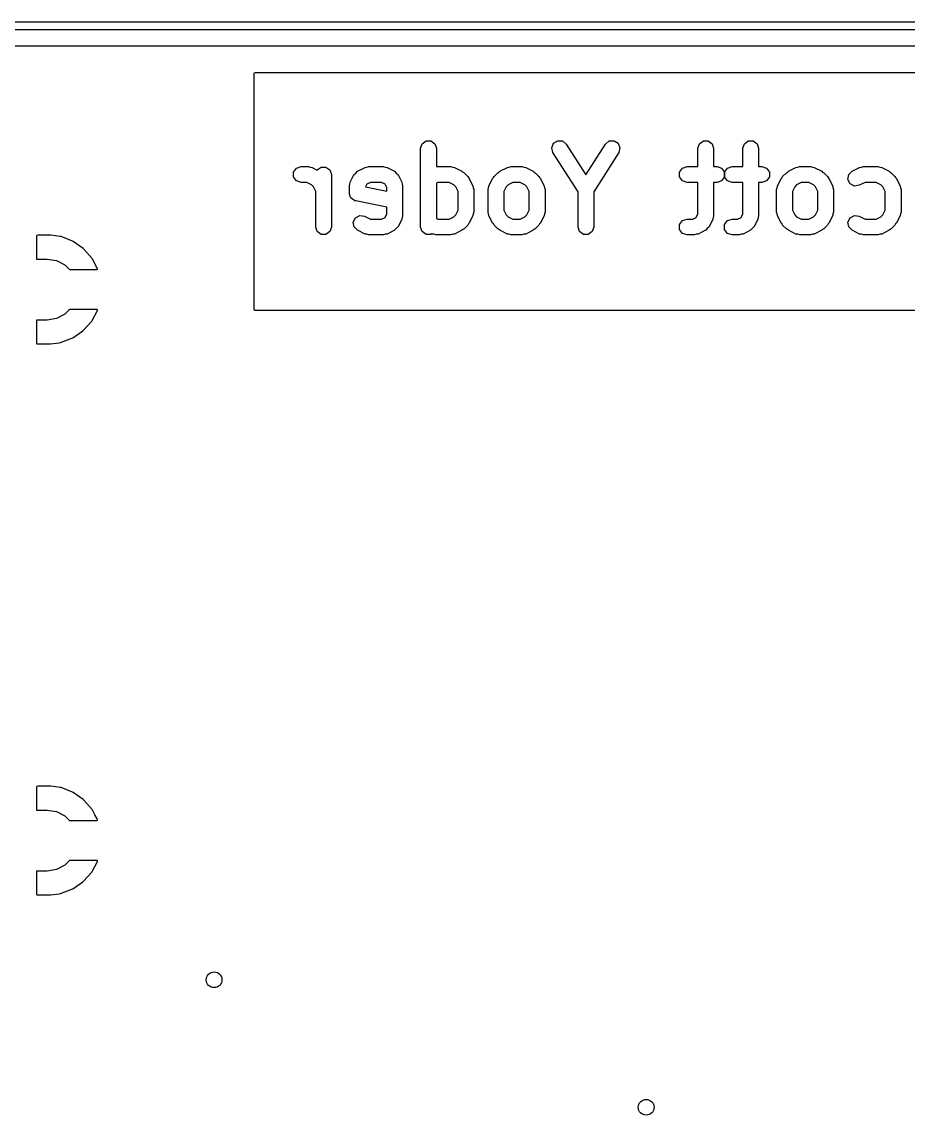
# Model space of a CAD drawing. Extents: x 0 to 4.25, y -4.33 to 0.
# Drawn here: x 0.508 to 0.952, y -0.545 to 0.002 of the extents above; entities that cross this region are included whole.
import ezdxf

# ---------------------------------------------------------------- set-up
doc = ezdxf.new("R2010")
doc.units = 0
doc.header["$MEASUREMENT"] = 0
doc.layers.add('BLACK', color=7, linetype='CONTINUOUS')

msp = doc.modelspace()

# ---------------------------------------------------------------- linework, layer by layer
at = {"layer": 'BLACK', "linetype": 'CONTINUOUS'}
for p, q in [((0, 0.00197), (4.25197, 0.00197)), ((4.25, -0.00197), (0.00197, -0.00197)), ((0.01396, -0.00996), (4.23801, -0.00996)), ((0.62438, -0.02362), (0.62428, -0.02377)), ((0.62428, -0.02377), (0.62428, -0.14161)), ((0.62487, -0.02346), (0.62438, -0.02362)), ((1.39849, -0.02346), (0.62487, -0.02346)), ((0.70764, -0.06127), (0.70839, -0.05896)), ((0.70839, -0.05896), (0.71036, -0.05753)), ((0.71036, -0.05753), (0.71279, -0.05753)), ((0.71279, -0.05753), (0.71476, -0.05896)), ((0.71476, -0.05896), (0.71551, -0.06127)), ((0.77326, -0.06103), (0.77415, -0.05877)), ((0.77415, -0.05877), (0.77621, -0.05746)), ((0.77621, -0.05746), (0.77863, -0.05761)), ((0.77863, -0.05761), (0.78051, -0.05916)), ((0.78051, -0.05916), (0.79031, -0.07456)), ((0.79031, -0.07456), (0.80012, -0.05916)), ((0.80012, -0.05916), (0.80199, -0.05761)), ((0.80199, -0.05761), (0.80442, -0.05746)), ((0.80442, -0.05746), (0.80647, -0.05877)), ((0.80647, -0.05877), (0.80737, -0.06103)), ((0.84637, -0.06127), (0.84712, -0.05896)), ((0.84712, -0.05896), (0.84909, -0.05753)), ((0.84909, -0.05753), (0.85152, -0.05753)), ((0.85152, -0.05753), (0.85349, -0.05896)), ((0.85349, -0.05896), (0.85424, -0.06127)), ((0.86887, -0.06127), (0.86962, -0.05896)), ((0.86962, -0.05896), (0.87159, -0.05753)), ((0.87159, -0.05753), (0.87402, -0.05753)), ((0.87402, -0.05753), (0.87599, -0.05896)), ((0.87599, -0.05896), (0.87674, -0.06127)), ((0.70764, -0.10064), (0.70764, -0.06127)), ((0.71551, -0.06127), (0.71551, -0.07046)), ((0.77387, -0.06339), (0.77326, -0.06103)), ((0.78638, -0.08304), (0.77387, -0.06339)), ((0.80676, -0.06339), (0.79425, -0.08304)), ((0.80737, -0.06103), (0.80676, -0.06339)), ((0.84637, -0.07046), (0.84637, -0.06127)), ((0.85424, -0.06127), (0.85424, -0.07046)), ((0.86887, -0.07046), (0.86887, -0.06127)), ((0.87674, -0.06127), (0.87674, -0.07046)), ((0.64552, -0.07121), (0.64783, -0.07046)), ((0.64783, -0.07046), (0.65158, -0.07046)), ((0.65158, -0.07046), (0.65244, -0.07074)), ((0.65244, -0.07074), (0.65334, -0.07088)), ((0.65334, -0.07088), (0.65587, -0.07214)), ((0.65589, -0.07208), (0.65786, -0.07065)), ((0.65786, -0.07065), (0.6603, -0.07065)), ((0.6603, -0.07065), (0.66226, -0.07208)), ((0.67607, -0.07275), (0.67982, -0.07088)), ((0.67982, -0.07088), (0.68071, -0.07074)), ((0.68071, -0.07074), (0.68158, -0.07046)), ((0.68158, -0.07046), (0.68908, -0.07046)), ((0.68908, -0.07046), (0.68994, -0.07074)), ((0.68994, -0.07074), (0.69084, -0.07088)), ((0.69084, -0.07088), (0.69459, -0.07275)), ((0.71551, -0.07046), (0.72282, -0.07046)), ((0.72282, -0.07046), (0.72369, -0.07074)), ((0.72369, -0.07074), (0.72458, -0.07088)), ((0.72458, -0.07088), (0.72833, -0.07275)), ((0.74731, -0.07275), (0.75106, -0.07088)), ((0.75106, -0.07088), (0.75196, -0.07074)), ((0.75196, -0.07074), (0.75282, -0.07046)), ((0.75282, -0.07046), (0.75844, -0.07046)), ((0.75844, -0.07046), (0.75931, -0.07074)), ((0.75931, -0.07074), (0.7602, -0.07088)), ((0.7602, -0.07088), (0.76395, -0.07275)), ((0.83862, -0.07121), (0.84093, -0.07046)), ((0.84093, -0.07046), (0.84637, -0.07046)), ((0.85424, -0.07046), (0.85593, -0.07046)), ((0.85593, -0.07046), (0.85824, -0.07121)), ((0.86111, -0.07121), (0.86343, -0.07046)), ((0.86343, -0.07046), (0.86887, -0.07046)), ((0.87674, -0.07046), (0.87843, -0.07046)), ((0.87843, -0.07046), (0.88074, -0.07121)), ((0.89167, -0.07275), (0.89541, -0.07088)), ((0.89541, -0.07088), (0.89631, -0.07074)), ((0.89631, -0.07074), (0.89717, -0.07046)), ((0.89717, -0.07046), (0.9028, -0.07046)), ((0.9028, -0.07046), (0.90366, -0.07074)), ((0.90366, -0.07074), (0.90456, -0.07088)), ((0.90456, -0.07088), (0.90831, -0.07275)), ((0.92354, -0.07275), (0.92729, -0.07088)), ((0.92729, -0.07088), (0.92818, -0.07074)), ((0.92818, -0.07074), (0.92905, -0.07046)), ((0.92905, -0.07046), (0.93654, -0.07046)), ((0.93654, -0.07046), (0.93741, -0.07074)), ((0.93741, -0.07074), (0.9383, -0.07088)), ((0.9383, -0.07088), (0.94205, -0.07275)), ((0.64409, -0.07318), (0.64552, -0.07121)), ((0.64409, -0.07561), (0.64409, -0.07318)), ((0.64552, -0.07758), (0.64409, -0.07561)), ((0.65587, -0.07214), (0.65589, -0.07208)), ((0.66226, -0.07208), (0.66302, -0.0744)), ((0.66302, -0.0744), (0.66302, -0.10064)), ((0.67243, -0.07826), (0.67431, -0.07451)), ((0.67431, -0.07451), (0.67433, -0.07449)), ((0.67433, -0.07446), (0.67518, -0.07363)), ((0.67433, -0.07449), (0.67433, -0.07446)), ((0.67518, -0.07363), (0.67601, -0.07278)), ((0.67601, -0.07278), (0.67604, -0.07277)), ((0.67604, -0.07277), (0.67607, -0.07275)), ((0.69459, -0.07275), (0.69461, -0.07277)), ((0.69461, -0.07277), (0.69464, -0.07278)), ((0.69464, -0.07278), (0.69547, -0.07363)), ((0.69547, -0.07363), (0.69632, -0.07446)), ((0.69632, -0.07446), (0.69632, -0.07449)), ((0.69632, -0.07449), (0.69635, -0.07451)), ((0.69635, -0.07451), (0.69822, -0.07826)), ((0.72833, -0.07275), (0.72879, -0.0732)), ((0.72879, -0.0732), (0.72935, -0.07349)), ((0.72935, -0.07349), (0.73123, -0.07536)), ((0.73123, -0.07536), (0.73152, -0.07593)), ((0.73152, -0.07593), (0.73197, -0.07639)), ((0.73197, -0.07639), (0.73384, -0.08014)), ((0.7418, -0.08014), (0.74367, -0.07639)), ((0.74367, -0.07639), (0.74412, -0.07593)), ((0.74412, -0.07593), (0.74441, -0.07536)), ((0.74441, -0.07536), (0.74628, -0.07349)), ((0.74628, -0.07349), (0.74685, -0.0732)), ((0.74685, -0.0732), (0.74731, -0.07275)), ((0.76395, -0.07275), (0.76441, -0.0732)), ((0.76441, -0.0732), (0.76497, -0.07349)), ((0.76497, -0.07349), (0.76685, -0.07536)), ((0.76685, -0.07536), (0.76714, -0.07593)), ((0.76714, -0.07593), (0.76759, -0.07639)), ((0.76759, -0.07639), (0.76946, -0.08014)), ((0.83719, -0.07318), (0.83862, -0.07121)), ((0.83719, -0.07561), (0.83719, -0.07318)), ((0.83862, -0.07758), (0.83719, -0.07561)), ((0.85824, -0.07121), (0.85967, -0.07318)), ((0.85967, -0.07561), (0.85824, -0.07758)), ((0.85967, -0.07318), (0.85967, -0.07561)), ((0.85969, -0.07318), (0.86111, -0.07121)), ((0.85969, -0.07561), (0.85969, -0.07318)), ((0.86111, -0.07758), (0.85969, -0.07561)), ((0.88074, -0.07121), (0.88217, -0.07318)), ((0.88217, -0.07561), (0.88074, -0.07758)), ((0.88217, -0.07318), (0.88217, -0.07561)), ((0.88615, -0.08014), (0.88803, -0.07639)), ((0.88803, -0.07639), (0.88848, -0.07593)), ((0.88848, -0.07593), (0.88877, -0.07536)), ((0.88877, -0.07536), (0.89064, -0.07349)), ((0.89064, -0.07349), (0.89121, -0.0732)), ((0.89121, -0.0732), (0.89167, -0.07275)), ((0.90831, -0.07275), (0.90876, -0.0732)), ((0.90876, -0.0732), (0.90933, -0.07349)), ((0.90933, -0.07349), (0.91121, -0.07536)), ((0.91121, -0.07536), (0.9115, -0.07593)), ((0.9115, -0.07593), (0.91195, -0.07639)), ((0.91195, -0.07639), (0.91382, -0.08014)), ((0.9214, -0.07686), (0.9218, -0.07446)), ((0.9218, -0.07446), (0.92354, -0.07275)), ((0.94205, -0.07275), (0.94251, -0.0732)), ((0.94251, -0.0732), (0.94308, -0.07349)), ((0.94308, -0.07349), (0.94495, -0.07536)), ((0.94495, -0.07536), (0.94524, -0.07593)), ((0.94524, -0.07593), (0.94569, -0.07639)), ((0.94569, -0.07639), (0.94756, -0.08014)), ((0.64783, -0.07834), (0.64552, -0.07758)), ((0.65065, -0.07834), (0.64783, -0.07834)), ((0.653, -0.07951), (0.65065, -0.07834)), ((0.65397, -0.08048), (0.653, -0.07951)), ((0.65514, -0.08283), (0.65397, -0.08048)), ((0.67202, -0.08002), (0.6723, -0.07916)), ((0.67202, -0.08377), (0.67202, -0.08002)), ((0.6723, -0.07916), (0.67243, -0.07826)), ((0.68076, -0.07921), (0.68007, -0.08058)), ((0.68007, -0.08058), (0.69076, -0.08272)), ((0.68251, -0.07834), (0.68076, -0.07921)), ((0.68815, -0.07834), (0.68251, -0.07834)), ((0.68989, -0.07921), (0.68815, -0.07834)), ((0.69076, -0.08095), (0.68989, -0.07921)), ((0.69076, -0.08272), (0.69076, -0.08095)), ((0.69822, -0.07826), (0.69836, -0.07916)), ((0.69836, -0.07916), (0.69864, -0.08002)), ((0.69864, -0.08002), (0.69864, -0.09502)), ((0.71625, -0.07834), (0.71551, -0.07871)), ((0.71551, -0.07871), (0.71551, -0.09634)), ((0.72189, -0.07834), (0.71625, -0.07834)), ((0.72424, -0.07951), (0.72189, -0.07834)), ((0.72521, -0.08048), (0.72424, -0.07951)), ((0.72638, -0.08283), (0.72521, -0.08048)), ((0.73384, -0.08014), (0.73398, -0.08103)), ((0.73398, -0.08103), (0.73426, -0.0819)), ((0.73426, -0.0819), (0.73426, -0.09315)), ((0.74138, -0.0819), (0.74166, -0.08103)), ((0.74138, -0.09315), (0.74138, -0.0819)), ((0.74166, -0.08103), (0.7418, -0.08014)), ((0.75043, -0.08048), (0.74926, -0.08283)), ((0.7514, -0.07951), (0.75043, -0.08048)), ((0.75375, -0.07834), (0.7514, -0.07951)), ((0.75751, -0.07834), (0.75375, -0.07834)), ((0.75986, -0.07951), (0.75751, -0.07834)), ((0.76083, -0.08048), (0.75986, -0.07951)), ((0.762, -0.08283), (0.76083, -0.08048)), ((0.76946, -0.08014), (0.7696, -0.08103)), ((0.7696, -0.08103), (0.76988, -0.0819)), ((0.76988, -0.0819), (0.76988, -0.09315)), ((0.84093, -0.07834), (0.83862, -0.07758)), ((0.84637, -0.07834), (0.84093, -0.07834)), ((0.84637, -0.09409), (0.84637, -0.07834)), ((0.85593, -0.07834), (0.85424, -0.07834)), ((0.85424, -0.07834), (0.85424, -0.09502)), ((0.85824, -0.07758), (0.85593, -0.07834)), ((0.86343, -0.07834), (0.86111, -0.07758)), ((0.86887, -0.07834), (0.86343, -0.07834)), ((0.86887, -0.09409), (0.86887, -0.07834)), ((0.87843, -0.07834), (0.87674, -0.07834)), ((0.87674, -0.07834), (0.87674, -0.09502)), ((0.88074, -0.07758), (0.87843, -0.07834)), ((0.88574, -0.0819), (0.88602, -0.08103)), ((0.88574, -0.09315), (0.88574, -0.0819)), ((0.88602, -0.08103), (0.88615, -0.08014)), ((0.89479, -0.08048), (0.89361, -0.08283)), ((0.89576, -0.07951), (0.89479, -0.08048)), ((0.8981, -0.07834), (0.89576, -0.07951)), ((0.90187, -0.07834), (0.8981, -0.07834)), ((0.90422, -0.07951), (0.90187, -0.07834)), ((0.90519, -0.08048), (0.90422, -0.07951)), ((0.90636, -0.08283), (0.90519, -0.08048)), ((0.91382, -0.08014), (0.91395, -0.08103)), ((0.91395, -0.08103), (0.91424, -0.0819)), ((0.91424, -0.0819), (0.91424, -0.09315)), ((0.92249, -0.07904), (0.9214, -0.07686)), ((0.92465, -0.08016), (0.92249, -0.07904)), ((0.92706, -0.07979), (0.92465, -0.08016)), ((0.92997, -0.07834), (0.92706, -0.07979)), ((0.93561, -0.07834), (0.92997, -0.07834)), ((0.93796, -0.07951), (0.93561, -0.07834)), ((0.93893, -0.08048), (0.93796, -0.07951)), ((0.94011, -0.08283), (0.93893, -0.08048)), ((0.94756, -0.08014), (0.9477, -0.08103)), ((0.9477, -0.08103), (0.94798, -0.0819)), ((0.94798, -0.0819), (0.94798, -0.09315)), ((0.65514, -0.10064), (0.65514, -0.08283)), ((0.67209, -0.084), (0.67202, -0.08377)), ((0.67204, -0.08423), (0.67209, -0.084)), ((0.67246, -0.08514), (0.67204, -0.08423)), ((0.67277, -0.08609), (0.67246, -0.08514)), ((0.67296, -0.08623), (0.67277, -0.08609)), ((0.67306, -0.08644), (0.67296, -0.08623)), ((0.67393, -0.08693), (0.67306, -0.08644)), ((0.67474, -0.08752), (0.67393, -0.08693)), ((0.72638, -0.09222), (0.72638, -0.08283)), ((0.74926, -0.08283), (0.74926, -0.09222)), ((0.762, -0.09222), (0.762, -0.08283)), ((0.78638, -0.10064), (0.78638, -0.08304)), ((0.79425, -0.08304), (0.79425, -0.10064)), ((0.89361, -0.08283), (0.89361, -0.09222)), ((0.90636, -0.09222), (0.90636, -0.08283)), ((0.94011, -0.09222), (0.94011, -0.08283)), ((0.67497, -0.08752), (0.67474, -0.08752)), ((0.67518, -0.08763), (0.67497, -0.08752)), ((0.69076, -0.09075), (0.67518, -0.08763)), ((0.69076, -0.09409), (0.69076, -0.09075)), ((0.72521, -0.09456), (0.72638, -0.09222)), ((0.74926, -0.09222), (0.75043, -0.09456)), ((0.76083, -0.09456), (0.762, -0.09222)), ((0.89361, -0.09222), (0.89479, -0.09456)), ((0.90519, -0.09456), (0.90636, -0.09222)), ((0.93893, -0.09456), (0.94011, -0.09222)), ((0.67393, -0.09818), (0.67502, -0.09601)), ((0.67433, -0.10058), (0.67393, -0.09818)), ((0.67502, -0.09601), (0.67718, -0.09489)), ((0.67718, -0.09489), (0.67959, -0.09525)), ((0.67959, -0.09525), (0.68251, -0.09671)), ((0.68251, -0.09671), (0.68815, -0.09671)), ((0.68815, -0.09671), (0.68989, -0.09584)), ((0.68989, -0.09584), (0.69076, -0.09409)), ((0.69822, -0.09678), (0.69635, -0.10053)), ((0.69836, -0.09588), (0.69822, -0.09678)), ((0.69864, -0.09502), (0.69836, -0.09588)), ((0.71551, -0.09634), (0.71625, -0.09671)), ((0.71625, -0.09671), (0.72189, -0.09671)), ((0.72189, -0.09671), (0.72424, -0.09553)), ((0.72424, -0.09553), (0.72521, -0.09456)), ((0.73384, -0.09491), (0.73197, -0.09866)), ((0.73398, -0.09401), (0.73384, -0.09491)), ((0.73426, -0.09315), (0.73398, -0.09401)), ((0.74166, -0.09401), (0.74138, -0.09315)), ((0.7418, -0.09491), (0.74166, -0.09401)), ((0.74367, -0.09866), (0.7418, -0.09491)), ((0.75043, -0.09456), (0.7514, -0.09553)), ((0.7514, -0.09553), (0.75375, -0.09671)), ((0.75375, -0.09671), (0.75751, -0.09671)), ((0.75751, -0.09671), (0.75986, -0.09553)), ((0.75986, -0.09553), (0.76083, -0.09456)), ((0.76946, -0.09491), (0.76759, -0.09866)), ((0.7696, -0.09401), (0.76946, -0.09491)), ((0.76988, -0.09315), (0.7696, -0.09401)), ((0.83719, -0.09943), (0.83862, -0.09746)), ((0.83862, -0.09746), (0.84093, -0.09671)), ((0.84093, -0.09671), (0.84375, -0.09671)), ((0.84375, -0.09671), (0.8455, -0.09584)), ((0.8455, -0.09584), (0.84637, -0.09409)), ((0.85383, -0.09678), (0.85195, -0.10053)), ((0.85396, -0.09588), (0.85383, -0.09678)), ((0.85424, -0.09502), (0.85396, -0.09588)), ((0.85969, -0.09943), (0.86111, -0.09746)), ((0.86111, -0.09746), (0.86343, -0.09671)), ((0.86343, -0.09671), (0.86625, -0.09671)), ((0.86625, -0.09671), (0.86799, -0.09584)), ((0.86799, -0.09584), (0.86887, -0.09409)), ((0.87632, -0.09678), (0.87445, -0.10053)), ((0.87646, -0.09588), (0.87632, -0.09678)), ((0.87674, -0.09502), (0.87646, -0.09588)), ((0.88602, -0.09401), (0.88574, -0.09315)), ((0.88615, -0.09491), (0.88602, -0.09401)), ((0.88803, -0.09866), (0.88615, -0.09491)), ((0.89479, -0.09456), (0.89576, -0.09553)), ((0.89576, -0.09553), (0.8981, -0.09671)), ((0.8981, -0.09671), (0.90187, -0.09671)), ((0.90187, -0.09671), (0.90422, -0.09553)), ((0.90422, -0.09553), (0.90519, -0.09456)), ((0.91382, -0.09491), (0.91195, -0.09866)), ((0.91395, -0.09401), (0.91382, -0.09491)), ((0.91424, -0.09315), (0.91395, -0.09401)), ((0.9214, -0.09818), (0.92249, -0.09601)), ((0.9218, -0.10058), (0.9214, -0.09818)), ((0.92249, -0.09601), (0.92465, -0.09489)), ((0.92465, -0.09489), (0.92706, -0.09525)), ((0.92706, -0.09525), (0.92997, -0.09671)), ((0.92997, -0.09671), (0.93561, -0.09671)), ((0.93561, -0.09671), (0.93796, -0.09553)), ((0.93796, -0.09553), (0.93893, -0.09456)), ((0.94756, -0.09491), (0.94569, -0.09866)), ((0.9477, -0.09401), (0.94756, -0.09491)), ((0.94798, -0.09315), (0.9477, -0.09401)), ((0.65589, -0.10296), (0.65514, -0.10064)), ((0.65786, -0.10439), (0.65589, -0.10296)), ((0.66226, -0.10296), (0.6603, -0.10439)), ((0.66302, -0.10064), (0.66226, -0.10296)), ((0.67607, -0.10229), (0.67433, -0.10058)), ((0.67982, -0.10417), (0.67607, -0.10229)), ((0.69459, -0.10229), (0.69084, -0.10417)), ((0.69461, -0.10227), (0.69459, -0.10229)), ((0.69464, -0.10226), (0.69461, -0.10227)), ((0.69547, -0.10142), (0.69464, -0.10226)), ((0.69632, -0.10058), (0.69547, -0.10142)), ((0.69635, -0.10053), (0.69632, -0.10055)), ((0.69632, -0.10055), (0.69632, -0.10058)), ((0.70839, -0.10296), (0.70764, -0.10064)), ((0.71036, -0.10439), (0.70839, -0.10296)), ((0.72833, -0.10229), (0.72458, -0.10417)), ((0.72879, -0.10184), (0.72833, -0.10229)), ((0.72935, -0.10155), (0.72879, -0.10184)), ((0.73123, -0.09968), (0.72935, -0.10155)), ((0.73152, -0.09911), (0.73123, -0.09968)), ((0.73197, -0.09866), (0.73152, -0.09911)), ((0.74412, -0.09911), (0.74367, -0.09866)), ((0.74441, -0.09968), (0.74412, -0.09911)), ((0.74628, -0.10155), (0.74441, -0.09968)), ((0.74685, -0.10184), (0.74628, -0.10155)), ((0.74731, -0.10229), (0.74685, -0.10184)), ((0.75106, -0.10417), (0.74731, -0.10229)), ((0.76395, -0.10229), (0.7602, -0.10417)), ((0.76441, -0.10184), (0.76395, -0.10229)), ((0.76497, -0.10155), (0.76441, -0.10184)), ((0.76685, -0.09968), (0.76497, -0.10155)), ((0.76714, -0.09911), (0.76685, -0.09968)), ((0.76759, -0.09866), (0.76714, -0.09911)), ((0.78713, -0.10296), (0.78638, -0.10064)), ((0.7891, -0.10439), (0.78713, -0.10296)), ((0.7935, -0.10296), (0.79153, -0.10439)), ((0.79425, -0.10064), (0.7935, -0.10296)), ((0.83719, -0.10186), (0.83719, -0.09943)), ((0.83862, -0.10383), (0.83719, -0.10186)), ((0.84093, -0.10458), (0.83862, -0.10383)), ((0.85019, -0.10229), (0.84644, -0.10417)), ((0.85021, -0.10227), (0.85019, -0.10229)), ((0.85025, -0.10226), (0.85021, -0.10227)), ((0.85108, -0.10142), (0.85025, -0.10226)), ((0.85193, -0.10058), (0.85108, -0.10142)), ((0.85195, -0.10053), (0.85193, -0.10055)), ((0.85193, -0.10055), (0.85193, -0.10058)), ((0.85969, -0.10186), (0.85969, -0.09943)), ((0.86111, -0.10383), (0.85969, -0.10186)), ((0.86343, -0.10458), (0.86111, -0.10383)), ((0.87269, -0.10229), (0.86894, -0.10417)), ((0.87271, -0.10227), (0.87269, -0.10229)), ((0.87274, -0.10226), (0.87271, -0.10227)), ((0.87358, -0.10142), (0.87274, -0.10226)), ((0.87442, -0.10058), (0.87358, -0.10142)), ((0.87443, -0.10055), (0.87442, -0.10058)), ((0.87445, -0.10053), (0.87443, -0.10055)), ((0.88848, -0.09911), (0.88803, -0.09866)), ((0.88877, -0.09968), (0.88848, -0.09911)), ((0.89064, -0.10155), (0.88877, -0.09968)), ((0.89121, -0.10184), (0.89064, -0.10155)), ((0.89167, -0.10229), (0.89121, -0.10184)), ((0.89541, -0.10417), (0.89167, -0.10229)), ((0.90831, -0.10229), (0.90456, -0.10417)), ((0.90876, -0.10184), (0.90831, -0.10229)), ((0.90933, -0.10155), (0.90876, -0.10184)), ((0.91121, -0.09968), (0.90933, -0.10155)), ((0.9115, -0.09911), (0.91121, -0.09968)), ((0.91195, -0.09866), (0.9115, -0.09911)), ((0.92354, -0.10229), (0.9218, -0.10058)), ((0.92729, -0.10417), (0.92354, -0.10229)), ((0.94205, -0.10229), (0.9383, -0.10417)), ((0.94251, -0.10184), (0.94205, -0.10229)), ((0.94308, -0.10155), (0.94251, -0.10184)), ((0.94495, -0.09968), (0.94308, -0.10155)), ((0.94524, -0.09911), (0.94495, -0.09968)), ((0.94569, -0.09866), (0.94524, -0.09911)), ((0.51562, -0.10487), (0.51551, -0.10502)), ((0.51551, -0.10502), (0.51551, -0.11667)), ((0.51611, -0.10471), (0.51562, -0.10487)), ((0.52239, -0.10471), (0.51611, -0.10471)), ((0.52265, -0.10473), (0.52239, -0.10471)), ((0.52731, -0.10534), (0.52265, -0.10473)), ((0.52777, -0.10546), (0.52731, -0.10534)), ((0.53346, -0.10768), (0.52777, -0.10546)), ((0.53388, -0.1079), (0.53346, -0.10768)), ((0.53888, -0.11142), (0.53388, -0.1079)), ((0.6603, -0.10439), (0.65786, -0.10439)), ((0.68071, -0.1043), (0.67982, -0.10417)), ((0.68158, -0.10458), (0.68071, -0.1043)), ((0.68908, -0.10458), (0.68158, -0.10458)), ((0.68994, -0.1043), (0.68908, -0.10458)), ((0.69084, -0.10417), (0.68994, -0.1043)), ((0.71279, -0.10439), (0.71036, -0.10439)), ((0.71329, -0.10403), (0.71279, -0.10439)), ((0.71356, -0.10417), (0.71329, -0.10403)), ((0.71446, -0.1043), (0.71356, -0.10417)), ((0.71532, -0.10458), (0.71446, -0.1043)), ((0.72282, -0.10458), (0.71532, -0.10458)), ((0.72369, -0.1043), (0.72282, -0.10458)), ((0.72458, -0.10417), (0.72369, -0.1043)), ((0.75196, -0.1043), (0.75106, -0.10417)), ((0.75282, -0.10458), (0.75196, -0.1043)), ((0.75844, -0.10458), (0.75282, -0.10458)), ((0.75931, -0.1043), (0.75844, -0.10458)), ((0.7602, -0.10417), (0.75931, -0.1043)), ((0.79153, -0.10439), (0.7891, -0.10439)), ((0.84468, -0.10458), (0.84093, -0.10458)), ((0.84554, -0.1043), (0.84468, -0.10458)), ((0.84644, -0.10417), (0.84554, -0.1043)), ((0.86718, -0.10458), (0.86343, -0.10458)), ((0.86804, -0.1043), (0.86718, -0.10458)), ((0.86894, -0.10417), (0.86804, -0.1043)), ((0.89631, -0.1043), (0.89541, -0.10417)), ((0.89717, -0.10458), (0.89631, -0.1043)), ((0.9028, -0.10458), (0.89717, -0.10458)), ((0.90366, -0.1043), (0.9028, -0.10458)), ((0.90456, -0.10417), (0.90366, -0.1043)), ((0.92818, -0.1043), (0.92729, -0.10417)), ((0.92905, -0.10458), (0.92818, -0.1043)), ((0.93654, -0.10458), (0.92905, -0.10458)), ((0.93741, -0.1043), (0.93654, -0.10458)), ((0.9383, -0.10417), (0.93741, -0.1043)), ((0.53923, -0.11173), (0.53888, -0.11142)), ((0.54325, -0.11634), (0.53923, -0.11173)), ((0.51551, -0.11667), (0.52073, -0.11667)), ((0.52073, -0.11667), (0.52544, -0.11742)), ((0.52544, -0.11742), (0.5297, -0.11959)), ((0.5297, -0.11959), (0.532, -0.12189)), ((0.54351, -0.11673), (0.54325, -0.11634)), ((0.54601, -0.12156), (0.54351, -0.11673)), ((0.532, -0.12189), (0.54561, -0.12189)), ((0.54561, -0.12189), (0.54601, -0.12176)), ((0.54601, -0.12176), (0.54601, -0.12156)), ((0.532, -0.14197), (0.5297, -0.14427)), ((0.54585, -0.14197), (0.532, -0.14197)), ((0.54602, -0.14206), (0.54585, -0.14197)), ((0.54595, -0.14247), (0.54602, -0.14206)), ((0.62428, -0.14161), (0.62444, -0.1421)), ((0.62444, -0.1421), (0.62458, -0.1422)), ((0.52073, -0.14719), (0.51551, -0.14719)), ((0.51551, -0.14719), (0.51551, -0.15855)), ((0.52544, -0.14644), (0.52073, -0.14719)), ((0.5297, -0.14427), (0.52544, -0.14644)), ((0.54308, -0.14775), (0.54335, -0.14737)), ((0.54335, -0.14737), (0.54595, -0.14247)), ((0.62458, -0.1422), (1.3982, -0.1422)), ((0.53363, -0.15609), (0.53866, -0.15263)), ((0.53866, -0.15263), (0.53902, -0.15232)), ((0.53902, -0.15232), (0.54308, -0.14775)), ((0.51551, -0.15855), (0.51567, -0.15904)), ((0.5225, -0.15913), (0.52703, -0.15858)), ((0.52703, -0.15858), (0.52749, -0.15847)), ((0.52749, -0.15847), (0.53321, -0.15631)), ((0.53321, -0.15631), (0.53363, -0.15609)), ((0.51567, -0.15904), (0.51582, -0.15915)), ((0.51582, -0.15915), (0.52226, -0.15915)), ((0.52226, -0.15915), (0.5225, -0.15913)), ((0.51562, -0.38046), (0.51551, -0.38061)), ((0.51551, -0.38061), (0.51551, -0.39226)), ((0.51611, -0.3803), (0.51562, -0.38046)), ((0.52239, -0.3803), (0.51611, -0.3803)), ((0.52265, -0.38032), (0.52239, -0.3803)), ((0.52731, -0.38093), (0.52265, -0.38032)), ((0.52777, -0.38105), (0.52731, -0.38093)), ((0.53346, -0.38327), (0.52777, -0.38105)), ((0.53388, -0.38349), (0.53346, -0.38327)), ((0.53888, -0.38701), (0.53388, -0.38349)), ((0.53923, -0.38732), (0.53888, -0.38701)), ((0.54325, -0.39193), (0.53923, -0.38732)), ((0.51551, -0.39226), (0.52073, -0.39226)), ((0.52073, -0.39226), (0.52544, -0.39301)), ((0.52544, -0.39301), (0.5297, -0.39518)), ((0.54351, -0.39232), (0.54325, -0.39193)), ((0.54469, -0.3946), (0.54351, -0.39232)), ((0.5297, -0.39518), (0.532, -0.39748)), ((0.532, -0.39748), (0.54561, -0.39748)), ((0.54576, -0.39667), (0.54469, -0.3946)), ((0.54561, -0.39748), (0.54601, -0.39735)), ((0.54601, -0.39715), (0.54576, -0.39667)), ((0.54576, -0.39667), (0.54576, -0.39667)), ((0.54601, -0.39735), (0.54601, -0.39715)), ((0.5297, -0.41986), (0.52544, -0.42203)), ((0.532, -0.41756), (0.5297, -0.41986)), ((0.54585, -0.41756), (0.532, -0.41756)), ((0.54335, -0.42296), (0.54595, -0.41806)), ((0.54602, -0.41765), (0.54585, -0.41756)), ((0.54595, -0.41806), (0.54602, -0.41765)), ((0.52073, -0.42278), (0.51551, -0.42278)), ((0.51551, -0.42278), (0.51551, -0.43414)), ((0.52544, -0.42203), (0.52073, -0.42278)), ((0.53902, -0.42791), (0.54308, -0.42334)), ((0.54308, -0.42334), (0.54335, -0.42296)), ((0.52749, -0.43406), (0.53321, -0.4319)), ((0.53321, -0.4319), (0.53363, -0.43168)), ((0.53363, -0.43168), (0.53866, -0.42822)), ((0.53866, -0.42822), (0.53902, -0.42791)), ((0.51551, -0.43414), (0.51567, -0.43463)), ((0.51567, -0.43463), (0.51582, -0.43474)), ((0.51582, -0.43474), (0.52226, -0.43474)), ((0.52226, -0.43474), (0.5225, -0.43472)), ((0.5225, -0.43472), (0.52703, -0.43417)), ((0.52703, -0.43417), (0.52749, -0.43406))]:
    msp.add_line(p, q, dxfattribs=at)
at = {"layer": 'BLACK'}
for centre in [(0.60433, -0.47717), (0.82047, -0.54095)]:
    msp.add_circle(centre, 0.00394, dxfattribs=at)

doc.saveas('drawing.dxf')
